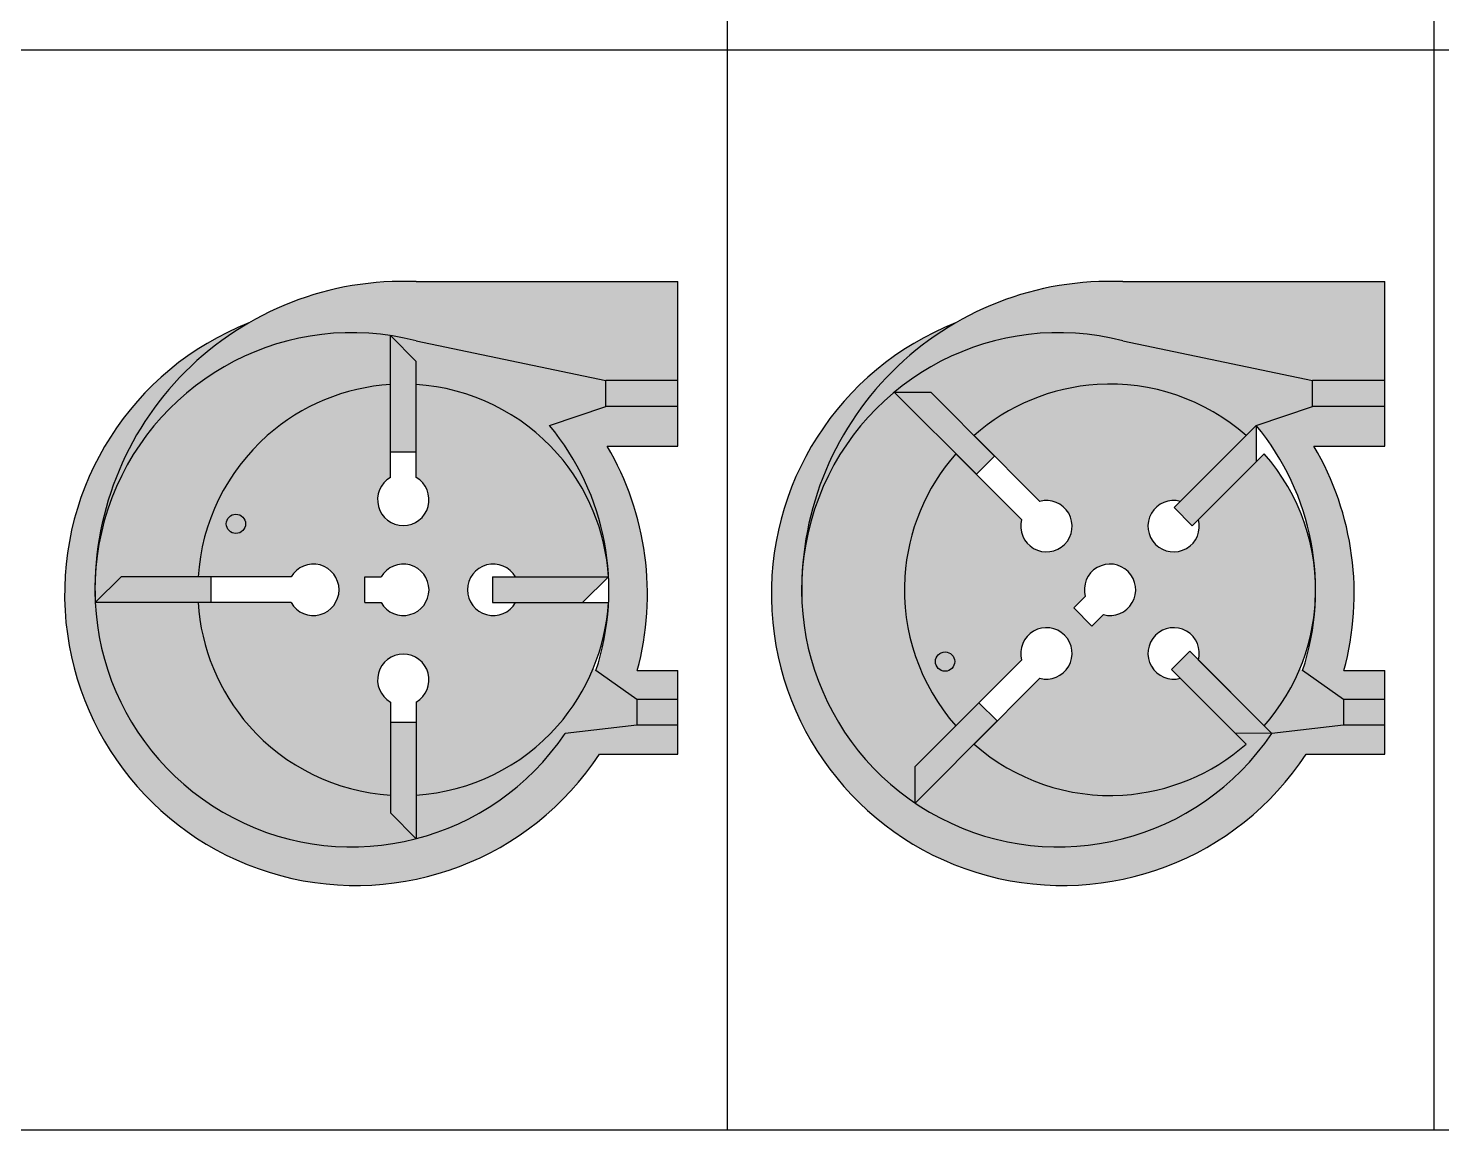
# Model space of a CAD drawing. Header units: millimetres. Extents: x -30196 to -29646, y -21694 to -21274.
# Drawn here: x -30030.6 to -29920.6, y -21526.2 to -21440.5 of the extents above; entities that cross this region are included whole.
import ezdxf

# ---------------------------------------------------------------- set-up
doc = ezdxf.new("R2010")
doc.units = ezdxf.units.MM
doc.layers.add('AM_8', color=1, linetype='Continuous', lineweight=25)

msp = doc.modelspace()

# ---------------------------------------------------------------- hatches: boundary and pattern name
at = {"layer": 'AM_8'}
h = msp.add_hatch(color=4, dxfattribs=at)
edge = h.paths.add_edge_path()
edge.add_line((-29853.19626616816, -21468.81869834606), (-29850.35459195502, -21468.83194543446))
edge.add_line((-29850.35459195502, -21468.83194543446), (-29846.99072980263, -21472.19580758684))
edge.add_arc((-29836.40624679317, -21484.19450415866), 16.00000000000541, 48.58332169860108, 131.4166783015656, ccw=False)
edge.add_line((-29825.82176378375, -21472.19580758681), (-29825.03044098058, -21471.40448478368))
edge.add_line((-29825.03044098058, -21471.40448478368), (-29820.64838037985, -21469.92528988092))
edge.add_line((-29820.64838037985, -21469.92528988092), (-29820.64838037985, -21467.92528988092))
edge.add_line((-29820.64838037985, -21467.92528988092), (-29835.40624679317, -21464.82958742765))
edge.add_arc((-29840.40624679318, -21484.19450415869), 20.00000000000773, 75.52248781405427, 129.7546180542813)
edge = h.paths.add_edge_path()
edge.add_line((-30141.16855270931, -21442.19450415868), (-29701.16855270931, -21442.19450415869))
h = msp.add_hatch(color=8, dxfattribs=at)
edge = h.paths.add_edge_path()
edge.add_line((-29980.03044098053, -21467.92528988092), (-29980.03044098053, -21460.21951980322))
edge.add_line((-29980.03044098053, -21460.21951980322), (-30000.40624679317, -21460.21951980322))
edge.add_arc((-30001.40624679317, -21484.19450415866), 23.9958303636972, 87.6115693426366, 177.6115693424543)
edge.add_arc((-30005.40624679317, -21484.19450415869), 20.00000000000167, 75.52248781405922, 177.1340160170988, ccw=False)
edge.add_line((-30000.40624679317, -21464.82958742765), (-29985.64838037985, -21467.92528988092))
edge.add_line((-29985.64838037985, -21467.92528988092), (-29980.03044098053, -21467.92528988092))
h = msp.add_hatch(color=8, dxfattribs=at)
edge = h.paths.add_edge_path()
edge.add_line((-29925.03044098053, -21467.92528988092), (-29925.03044098053, -21460.21951980322))
edge.add_line((-29925.03044098053, -21460.21951980322), (-29945.40624679317, -21460.21951980322))
edge.add_arc((-29946.40624679317, -21484.19450415866), 23.9958303636972, 87.6115693426366, 177.6115693424543)
edge.add_arc((-29950.40624679317, -21484.19450415869), 20.00000000000167, 75.52248781405922, 177.1340160170988, ccw=False)
edge.add_line((-29945.40624679317, -21464.82958742765), (-29930.64838037985, -21467.92528988092))
edge.add_line((-29930.64838037985, -21467.92528988092), (-29925.03044098053, -21467.92528988092))
h = msp.add_hatch(color=8, dxfattribs=at)
edge = h.paths.add_edge_path()
edge.add_line((-29980.03044098053, -21496.98452353365), (-29980.03044098053, -21494.73452353365))
edge.add_line((-29980.03044098053, -21494.73452353365), (-29983.22577236667, -21494.73452353365))
edge.add_line((-29983.22577236667, -21494.73452353365), (-29988.81852140632, -21495.36801598312))
edge.add_arc((-30005.40541814196, -21484.19201533423), 20.00070333319303, 177.1412554969115, 326.0285050709753, ccw=False)
edge.add_arc((-30001.40624679317, -21484.19450415866), 23.99583036370038, 120.0838597444396, 177.6115693424543, ccw=False)
edge.add_arc((-30005.08547596508, -21484.51756130602), 22.67921142957539, 111.6008538728167, 326.652961886635)
edge.add_line((-29986.14025271799, -21496.98452353365), (-29980.03044098053, -21496.98452353365))
h = msp.add_hatch(color=4, dxfattribs=at)
edge = h.paths.add_edge_path()
edge.add_arc((-30005.40624679317, -21484.19450415869), 20.00000000000508, 81.37307344134466, 177.1340160161286)
edge.add_arc((-30001.40624679317, -21484.19450415864), 23.99583036370252, 177.6115693417069, 182.3884306593364)
edge.add_line((-30025.38123114857, -21485.19450415946), (-30023.36249693654, -21483.19450415867))
edge.add_line((-30023.36249693654, -21483.19450415867), (-30017.37496621584, -21483.19450415866))
edge.add_arc((-30001.40624679315, -21484.19450415867), 16.00000000001152, 93.58332169853531, 176.4166783015176, ccw=False)
edge.add_line((-30002.40624679317, -21468.22578473599), (-30002.40624679318, -21464.4207842254))
h = msp.add_hatch(color=8, dxfattribs=at)
edge = h.paths.add_edge_path()
edge.add_line((-29925.03044098053, -21496.98452353365), (-29925.03044098053, -21494.73452353365))
edge.add_line((-29925.03044098053, -21494.73452353365), (-29928.22577236667, -21494.73452353365))
edge.add_line((-29928.22577236667, -21494.73452353365), (-29933.81852140632, -21495.36801598312))
edge.add_arc((-29950.40541814196, -21484.19201533423), 20.00070333319303, 177.1412554969115, 326.0285050709753, ccw=False)
edge.add_arc((-29946.40624679317, -21484.19450415866), 23.99583036370038, 120.0838597444396, 177.6115693424543, ccw=False)
edge.add_arc((-29950.08547596508, -21484.51756130602), 22.67921142957539, 111.6008538728167, 326.652961886635)
edge.add_line((-29931.14025271799, -21496.98452353365), (-29925.03044098053, -21496.98452353365))
h = msp.add_hatch(color=4, dxfattribs=at)
edge = h.paths.add_edge_path()
edge.add_line((-29935.03044098057, -21471.40448478368), (-29930.64838037985, -21469.92528988092))
edge.add_line((-29930.64838037985, -21469.92528988092), (-29930.64838037985, -21467.92528988092))
edge.add_line((-29930.64838037985, -21467.92528988092), (-29945.40624679317, -21464.82958742765))
edge.add_arc((-29950.40624679317, -21484.19450415869), 20.0000000000033, 75.52248781406176, 129.754618054296)
edge.add_line((-29963.19626616816, -21468.81869834607), (-29960.35459195502, -21468.83194543446))
edge.add_line((-29960.35459195502, -21468.83194543446), (-29956.99072980268, -21472.19580758689))
edge.add_arc((-29946.40624679317, -21484.19450415868), 16.00000000001488, 48.583321698617226, 131.4166783017615, ccw=False)
edge.add_line((-29935.82176378374, -21472.19580758682), (-29935.03044098057, -21471.40448478368))
h = msp.add_hatch(color=4, dxfattribs=at)
edge = h.paths.add_edge_path()
edge.add_arc((-30005.40624679315, -21484.19450415868), 19.99999999998314, 2.865983982674327, 39.75461805440139)
edge.add_line((-29990.03044098057, -21471.40448478368), (-29985.64838037985, -21469.92528988092))
edge.add_line((-29985.64838037985, -21469.92528988092), (-29985.64838037985, -21467.92528988092))
edge.add_line((-29985.64838037985, -21467.92528988092), (-30000.40624679317, -21464.82958742765))
edge.add_arc((-30005.40624679315, -21484.1945041587), 20.00000000000228, 75.52248781411483, 81.37307344139617)
edge.add_line((-30002.40624679318, -21464.4207842254), (-30000.40624679318, -21466.43951843747))
edge.add_line((-30000.40624679318, -21466.43951843747), (-30000.40624679317, -21468.22578473599))
edge.add_arc((-30001.40624679317, -21484.19450415866), 16.0000000000004, 3.5833216984848946, 86.41667830152818, ccw=False)
edge.add_line((-29985.4375273705, -21483.19450415866), (-29985.43126243773, -21483.19450415866))
for color, points in [(3, [(-30002.40624679318, -21473.45418666797), (-30000.40624679317, -21473.45418666797), (-30000.40624679319, -21468.22578473599), (-30000.40624679318, -21466.43951843747), (-30002.40624679318, -21464.4207842254), (-30002.40624679319, -21468.22578473599), (-30002.40624679318, -21470.35938536772)]), (4, [(-29980.03044098053, -21467.92528988092), (-29985.64838037985, -21467.92528988092), (-29985.64838037985, -21469.92528988092), (-29980.03044098053, -21469.92528988092)]), (4, [(-29925.03044098053, -21467.92528988092), (-29930.64838037985, -21467.92528988092), (-29930.64838037985, -21469.92528988092), (-29925.03044098053, -21469.92528988092)]), (3, [(-29956.80868604383, -21475.2062784704), (-29955.39447248145, -21473.79206490802), (-29959.09151094234, -21470.09502644715), (-29960.35459195502, -21468.83194543446), (-29963.19626616816, -21468.81869834607), (-29960.50572450471, -21471.50924000953), (-29958.99704102966, -21473.01792348457)]), (18, [(-29941.41802110491, -21477.79206490801), (-29940.00380754253, -21479.20627847039), (-29936.30676908166, -21475.50924000951), (-29935.04368806897, -21474.24615899682), (-29935.03044098057, -21471.40448478368), (-29937.72098264403, -21474.09502644713), (-29939.22966611907, -21475.60370992218)]), (20, [(-30016.34782870604, -21485.19450415867), (-30016.34782870604, -21483.19450415867), (-30021.57623063802, -21483.19450415868), (-30023.36249693654, -21483.19450415867), (-30025.38123114861, -21485.19450415867), (-30021.57623063802, -21485.19450415868), (-30019.44263000629, -21485.19450415867)]), (18, [(-29994.46466488031, -21483.19450415866), (-29994.46466488031, -21485.19450415867), (-29989.23626294832, -21485.19450415865), (-29987.4499966498, -21485.19450415866), (-29985.43126243773, -21483.19450415866), (-29989.23626294832, -21483.19450415865), (-29991.36986358006, -21483.19450415866)]), (6, [(-29940.20610153066, -21488.98043585879), (-29941.62031509303, -21490.39464942116), (-29937.92327663215, -21494.09168788203), (-29935.82176378366, -21496.19320073043), (-29933.81852140633, -21495.36801598311), (-29936.50906306977, -21492.67747431966), (-29938.01774654483, -21491.16879084461)]), (256, [(-29980.03044098054, -21492.73452353366), (-29983.22577236668, -21492.73452353366), (-29983.22577236668, -21494.73452353366), (-29980.03044098054, -21494.73452353366)]), (256, [(-29925.03044098054, -21492.73452353366), (-29928.22577236668, -21492.73452353366), (-29928.22577236668, -21494.73452353366), (-29925.03044098054, -21494.73452353366)]), (20, [(-29955.1921784933, -21494.39464942118), (-29956.60639205568, -21492.9804358588), (-29960.30343051655, -21496.67747431969), (-29961.56651152924, -21497.94055533237), (-29961.57975861763, -21500.78222954551), (-29958.88921695418, -21498.09168788206), (-29957.38053347913, -21496.58300440701)]), (6, [(-30000.40624679315, -21494.52601844715), (-30002.40624679316, -21494.52601844715), (-30002.40624679315, -21499.75442037913), (-30002.40624679315, -21501.54068667765), (-30000.40624679315, -21503.55942088972), (-30000.40624679315, -21499.75442037913), (-30000.40624679315, -21497.6208197474)])]:
    msp.add_hatch(color=color, dxfattribs=at).paths.add_polyline_path(points)
h = msp.add_hatch(color=54, dxfattribs=at)
edge = h.paths.add_edge_path()
edge.add_line((-30000.40624679315, -21494.52601844715), (-30000.40624679316, -21500.16322358133))
edge.add_arc((-30001.40624679317, -21484.19450415867), 15.99999999999359, 273.5833216984995, 356.4166783015525)
edge.add_line((-29985.4375273705, -21485.19450415866), (-29987.4499966498, -21485.19450415866))
edge.add_line((-29987.4499966498, -21485.19450415866), (-29992.67419598559, -21485.19450415866))
edge.add_arc((-29994.40624679317, -21484.19450415867), 1.999999999998889, 30.00000000047561, 330.0000000002223, ccw=False)
edge.add_line((-29992.6741959856, -21483.19450415865), (-29985.4375273705, -21483.19450415866))
edge.add_arc((-30001.40624679317, -21484.19450415866), 16.00000000000063, 3.583321698484886, 86.41667830152814)
edge.add_line((-30000.40624679317, -21468.22578473599), (-30000.40624679317, -21473.45418666797))
edge.add_line((-30000.40624679317, -21473.45418666797), (-30000.40624679318, -21475.46245335109))
edge.add_arc((-30001.40624679317, -21477.19450415866), 1.999999999998889, -239.99999999952445, 60.000000000222315, ccw=False)
edge.add_line((-30002.40624679319, -21475.4624533511), (-30002.40624679318, -21473.45418666797))
edge.add_line((-30002.40624679318, -21473.45418666797), (-30002.40624679319, -21468.22578473599))
edge.add_arc((-30001.40624679315, -21484.19450415867), 16.00000000000971, 93.58332169858726, 176.4166783015175)
edge.add_line((-30017.37496621584, -21483.19450415866), (-30016.34782870604, -21483.19450415867))
edge.add_line((-30016.34782870604, -21483.19450415867), (-30010.13829760074, -21483.19450415867))
edge.add_arc((-30008.40624679317, -21484.19450415866), 1.999999999998889, -149.9999999997571, 150.0000000002223, ccw=False)
edge.add_line((-30010.13829760074, -21485.19450415867), (-30016.34782870604, -21485.19450415867))
edge.add_line((-30016.34782870604, -21485.19450415867), (-30017.37496621584, -21485.19450415867))
edge.add_arc((-30001.40624679317, -21484.19450415865), 16.00000000000902, 183.5833216985482, 266.4166783015037)
edge.add_line((-30002.40624679317, -21500.16322358133), (-30002.40624679316, -21492.92655496623))
edge.add_arc((-30001.40624679317, -21491.19450415866), 2.000000000000221, -59.999999999614715, 240.0000000003647, ccw=False)
edge.add_line((-30000.40624679316, -21492.92655496622), (-30000.40624679315, -21494.52601844715))
edge = h.paths.add_edge_path(flags=16)
edge.add_arc((-30014.43209274492, -21479.06348698453), 0.7499999999988699, -56.29961008403632, 191.4591559022983, ccw=False)
edge.add_arc((-30014.43209274492, -21479.06348698453), 0.7499999999979488, 191.4591559022983, 303.70038991596374, ccw=False)
edge = h.paths.add_edge_path(flags=16)
edge.add_line((-30004.40624679317, -21483.19450415866), (-30003.13829760073, -21483.19450415866))
edge.add_arc((-30001.40624679317, -21484.19450415866), 1.999999999998045, -150.0000000001702, 149.9999999998473, ccw=False)
edge.add_line((-30003.13829760074, -21485.19450415866), (-30004.40624679317, -21485.19450415866))
edge.add_line((-30004.40624679317, -21485.19450415866), (-30004.40624679317, -21483.19450415866))
h = msp.add_hatch(color=54, dxfattribs=at)
edge = h.paths.add_edge_path()
edge.add_line((-29955.1921784933, -21494.39464942118), (-29956.99072980262, -21496.19320073049))
edge.add_arc((-29946.40624679317, -21484.19450415865), 16.00000000000702, 228.5833216985264, 311.4166783017787)
edge.add_line((-29935.82176378366, -21496.19320073043), (-29936.66019561945, -21495.35476889472))
edge.add_line((-29936.66019561945, -21495.35476889472), (-29940.93886123464, -21491.07610327954))
edge.add_arc((-29941.45649932487, -21489.14425162696), 2.00000000000471, -14.99999999920891, 285.0000000004978, ccw=False)
edge.add_line((-29939.52464767228, -21489.66188971714), (-29934.40755022133, -21494.77898716809))
edge.add_arc((-29946.40624679323, -21484.19450415866), 16.00000000004651, 318.5833216987206, 401.4166783015012)
edge.add_line((-29934.40755022137, -21473.61002114918), (-29935.04368806897, -21474.24615899682))
edge.add_line((-29935.04368806897, -21474.24615899682), (-29939.52464767229, -21478.72711860014))
edge.add_arc((-29941.45649932487, -21479.24475669036), 2.00000000000471, -284.9999999996385, 15.000000000497778, ccw=False)
edge.add_line((-29940.93886123467, -21477.31290503778), (-29935.82176378374, -21472.19580758682))
edge.add_arc((-29946.40624679318, -21484.19450415867), 16.00000000000799, 48.58332169858154, 131.4166783017604)
edge.add_line((-29956.99072980268, -21472.19580758689), (-29955.39447248146, -21473.79206490802))
edge.add_line((-29955.39447248146, -21473.79206490802), (-29951.87363235169, -21477.31290503779))
edge.add_arc((-29951.35599426148, -21479.24475669036), 1.999999999998371, -195.0000000000215, 105.0000000002228, ccw=False)
edge.add_line((-29953.28784591406, -21478.72711860016), (-29956.80868604383, -21475.2062784704))
edge.add_line((-29956.80868604383, -21475.2062784704), (-29958.40494336501, -21473.61002114923))
edge.add_arc((-29946.40624679317, -21484.19450415866), 16.00000000000253, 138.5833216985643, 221.4166783016207)
edge.add_line((-29958.40494336497, -21494.77898716813), (-29956.60639205568, -21492.9804358588))
edge.add_line((-29956.60639205568, -21492.9804358588), (-29953.28784591405, -21489.66188971717))
edge.add_arc((-29951.35599426147, -21489.14425162696), 2.000000000000944, -104.99999999989382, 195.0000000000951, ccw=False)
edge.add_line((-29951.87363235167, -21491.07610327954), (-29955.1921784933, -21494.39464942118))
edge = h.paths.add_edge_path(flags=16)
edge.add_arc((-29959.24508783456, -21489.77699112362), 0.7499999999995927, -22.12359761371721, 191.4591559025707, ccw=False)
edge.add_arc((-29959.24508783456, -21489.77699112362), 0.7500000000016247, 191.4591559025707, 337.8764023862828, ccw=False)
edge = h.paths.add_edge_path(flags=16)
edge.add_line((-29949.23467391792, -21485.60871772104), (-29948.33809844574, -21484.71214224886))
edge.add_arc((-29946.40624679317, -21484.19450415866), 1.999999999999061, -105.0000000000951, 194.9999999998938, ccw=False)
edge.add_line((-29946.92388488337, -21486.12635581124), (-29947.82046035554, -21487.02293128341))
edge.add_line((-29947.82046035554, -21487.02293128341), (-29949.23467391792, -21485.60871772104))
h = msp.add_hatch(color=4, dxfattribs=at)
edge = h.paths.add_edge_path()
edge.add_arc((-29950.40624679317, -21484.1945041587), 20.00000000000441, 129.7546180542813, 177.1340160161182)
edge.add_arc((-29946.40624679317, -21484.19450415864), 23.99583036370252, 177.6115693417069, 182.3884306593364)
edge.add_arc((-29950.40624679317, -21484.1945041587), 20.00000000000208, 182.8659839848004, 236.0357445506686)
edge.add_line((-29961.57975861763, -21500.78222954552), (-29961.56651152924, -21497.94055533237))
edge.add_line((-29961.56651152924, -21497.94055533237), (-29958.40494336497, -21494.77898716813))
edge.add_arc((-29946.40624679317, -21484.19450415866), 16.00000000000927, 138.5833216985362, 221.4166783016403, ccw=False)
edge.add_line((-29958.404943365, -21473.61002114922), (-29963.19626616816, -21468.81869834607))
h = msp.add_hatch(color=8, dxfattribs=at)
edge = h.paths.add_edge_path()
edge.add_line((-29980.03044098053, -21473.0209923342), (-29980.03044098053, -21469.92528988092))
edge.add_line((-29980.03044098053, -21469.92528988092), (-29985.64838037985, -21469.92528988092))
edge.add_line((-29985.64838037985, -21469.92528988092), (-29990.03044098057, -21471.40448478368))
edge.add_arc((-30005.43273718069, -21484.19951529851), 20.02357445891537, -18.29323982896301, 39.71716751412907, ccw=False)
edge.add_line((-29986.42110375282, -21490.48452353365), (-29983.22577236668, -21492.73452353365))
edge.add_line((-29983.22577236668, -21492.73452353365), (-29980.03044098053, -21492.73452353365))
edge.add_line((-29980.03044098053, -21492.73452353365), (-29980.03044098053, -21490.48452353365))
edge.add_line((-29980.03044098053, -21490.48452353365), (-29983.20530245477, -21490.48452353365))
edge.add_arc((-30005.08547596508, -21484.51756130602), 22.67921142957379, 344.7457534266397, 390.458957127922)
edge.add_line((-29985.5361656719, -21473.020992334), (-29980.03044098053, -21473.0209923342))
h = msp.add_hatch(color=8, dxfattribs=at)
edge = h.paths.add_edge_path()
edge.add_line((-29925.03044098053, -21473.0209923342), (-29925.03044098053, -21469.92528988092))
edge.add_line((-29925.03044098053, -21469.92528988092), (-29930.64838037985, -21469.92528988092))
edge.add_line((-29930.64838037985, -21469.92528988092), (-29935.03044098057, -21471.40448478368))
edge.add_arc((-29950.43273718069, -21484.19951529851), 20.02357445891537, -18.29323982896301, 39.71716751412907, ccw=False)
edge.add_line((-29931.42110375282, -21490.48452353365), (-29928.22577236668, -21492.73452353365))
edge.add_line((-29928.22577236668, -21492.73452353365), (-29925.03044098053, -21492.73452353365))
edge.add_line((-29925.03044098053, -21492.73452353365), (-29925.03044098053, -21490.48452353365))
edge.add_line((-29925.03044098053, -21490.48452353365), (-29928.20530245477, -21490.48452353365))
edge.add_arc((-29950.08547596508, -21484.51756130602), 22.67921142957379, 344.7457534266397, 390.458957127922)
edge.add_line((-29930.5361656719, -21473.020992334), (-29925.03044098053, -21473.0209923342))
h = msp.add_hatch(color=0, dxfattribs=at)
edge = h.paths.add_edge_path()
edge.add_arc((-30014.43209274492, -21479.06348698453), 0.7499999999960273, 281.4591559026259, 559.2612381732923)
edge.add_arc((-30014.43209274492, -21479.06348698453), 0.7499999999972446, 199.2612381732923, 281.4591559026259)
h = msp.add_hatch(color=4, dxfattribs=at)
edge = h.paths.add_edge_path()
edge.add_arc((-30005.40624679317, -21484.19450415869), 19.99999999999912, 182.8659839825468, 284.4775121859939)
edge.add_line((-30000.40624679315, -21503.55942088972), (-30002.40624679315, -21501.54068667765))
edge.add_line((-30002.40624679315, -21501.54068667765), (-30002.40624679315, -21500.16322358133))
edge.add_arc((-30001.40624679318, -21484.19450415866), 15.9999999999954, 183.5833216984475, 266.4166783016053, ccw=False)
edge.add_line((-30017.37496621584, -21485.19450415866), (-30025.38123114861, -21485.19450415867))
h = msp.add_hatch(color=0, dxfattribs=at)
edge = h.paths.add_edge_path()
edge.add_arc((-29959.24508783456, -21489.77699112362), 0.7499999999960273, 326.4591559026259, 604.2612381732923)
edge.add_arc((-29959.24508783456, -21489.77699112362), 0.7499999999972446, 244.2612381732923, 326.4591559026259)
h = msp.add_hatch(color=256, dxfattribs=at)
edge = h.paths.add_edge_path()
edge.add_line((-29983.22577236668, -21494.73452353364), (-29983.22577236667, -21492.73452353364))
edge.add_line((-29983.22577236667, -21492.73452353364), (-29986.42110375282, -21490.48452353365))
edge.add_line((-29986.42110375282, -21490.48452353365), (-29986.62272991288, -21490.31395091877))
edge.add_arc((-30001.40624679318, -21484.19450415864), 16.00000000001215, 273.5833216985084, 337.5135195488057, ccw=False)
edge.add_line((-30000.40624679317, -21500.16322358132), (-30000.40624679315, -21503.55942088972))
edge.add_arc((-30005.40624679317, -21484.19450415868), 20.00000000000342, 284.4775121859813, 326.0357445507813)
edge.add_line((-29988.81852140632, -21495.36801598311), (-29983.22577236668, -21494.73452353364))
h = msp.add_hatch(color=256, dxfattribs=at)
edge = h.paths.add_edge_path()
edge.add_line((-29928.22577236667, -21492.73452353366), (-29931.63191074587, -21490.33608330101))
edge.add_arc((-29946.40624679317, -21484.19450415866), 16.00000000000679, 318.583321698508, 337.42771549137655, ccw=False)
edge.add_line((-29934.40755022133, -21494.7789871681), (-29933.81852140633, -21495.36801598312))
edge.add_line((-29933.81852140633, -21495.36801598312), (-29928.22577236668, -21494.73452353366))
edge.add_line((-29928.22577236668, -21494.73452353366), (-29928.22577236667, -21492.73452353366))
h = msp.add_hatch(color=256, dxfattribs=at)
edge = h.paths.add_edge_path()
edge.add_arc((-29950.40624679317, -21484.19450415869), 19.99999999999851, 236.0357445506627, 326.03574455079)
edge.add_line((-29933.81852140632, -21495.36801598311), (-29934.94891876627, -21495.36274638757))
edge.add_arc((-29946.40624679318, -21484.19450415864), 16.00000000001178, 228.5833216986183, 315.73202552310505, ccw=False)
edge.add_line((-29956.9907298026, -21496.1932007305), (-29961.57975861763, -21500.78222954551))

# ---------------------------------------------------------------- linework, layer by layer
for p, q in [((-29976.16855270931, -21442.19450415868), (-29976.16855270931, -21358.19450415869)), ((-29921.16855270931, -21442.19450415869), (-29921.1685527093, -21358.19450415869)), ((-30141.16855270931, -21442.19450415868), (-29701.16855270931, -21442.19450415869)), ((-30141.16855270931, -21442.19450415868), (-29701.16855270931, -21442.19450415869)), ((-29976.16855270931, -21526.19450415868), (-29976.16855270931, -21442.19450415869)), ((-29921.16855270931, -21526.19450415869), (-29921.1685527093, -21442.19450415869)), ((-30141.16855270931, -21526.19450415868), (-29701.16855270931, -21526.19450415869))]:
    msp.add_line(p, q)
at = {"lineweight": 30}
for p, q in [((-30000.40624679317, -21460.21951980322), (-29980.03044098053, -21460.21951980322)), ((-29980.03044098054, -21464.82958742765), (-29980.03044098053, -21460.21951980322)), ((-29945.40624679317, -21460.21951980322), (-29925.03044098053, -21460.21951980322)), ((-29925.03044098054, -21464.82958742765), (-29925.03044098053, -21460.21951980322)), ((-30000.40624679317, -21464.82958742765), (-29985.64838037985, -21467.92528988092)), ((-29980.03044098053, -21473.0209923342), (-29980.03044098053, -21464.82958742765)), ((-29945.40624679317, -21464.82958742765), (-29930.64838037985, -21467.92528988092)), ((-29925.03044098053, -21473.0209923342), (-29925.03044098053, -21464.82958742765)), ((-30002.40624679318, -21475.46245335109), (-30002.40624679319, -21468.22578473599)), ((-30000.40624679318, -21475.46245335109), (-30000.40624679319, -21468.22578473599)), ((-29980.03044098053, -21467.92528988092), (-29985.64838037985, -21467.92528988092)), ((-29985.64838037985, -21469.92528988092), (-29985.64838037985, -21467.92528988092)), ((-29925.03044098053, -21467.92528988092), (-29930.64838037985, -21467.92528988092)), ((-29930.64838037985, -21469.92528988092), (-29930.64838037985, -21467.92528988092)), ((-29990.03044098057, -21471.40448478368), (-29985.64838037985, -21469.92528988092)), ((-29980.03044098053, -21469.92528988092), (-29985.64838037985, -21469.92528988092)), ((-29935.03044098057, -21471.40448478368), (-29930.64838037985, -21469.92528988092)), ((-29925.03044098053, -21469.92528988092), (-29930.64838037985, -21469.92528988092)), ((-29985.5361656719, -21473.020992334), (-29980.03044098053, -21473.0209923342)), ((-29951.87363235169, -21477.31290503779), (-29956.99072980263, -21472.19580758685)), ((-29940.93886123467, -21477.31290503778), (-29935.82176378374, -21472.19580758682)), ((-29930.5361656719, -21473.020992334), (-29925.03044098053, -21473.0209923342)), ((-29953.28784591406, -21478.72711860016), (-29958.40494336501, -21473.61002114923)), ((-29939.52464767229, -21478.72711860014), (-29934.40755022136, -21473.61002114919)), ((-30010.13829760074, -21483.19450415867), (-30017.37496621584, -21483.19450415867)), ((-30004.40624679317, -21483.19450415866), (-30003.13829760073, -21483.19450415866)), ((-30004.40624679317, -21485.19450415866), (-30004.40624679317, -21483.19450415866)), ((-29992.6741959856, -21483.19450415866), (-29985.43752737049, -21483.19450415865)), ((-30010.13829760074, -21485.19450415867), (-30017.37496621584, -21485.19450415867)), ((-30004.40624679317, -21485.19450415866), (-30003.13829760074, -21485.19450415866)), ((-29992.67419598559, -21485.19450415866), (-29985.43752737049, -21485.19450415865)), ((-29949.23467391792, -21485.60871772104), (-29948.33809844574, -21484.71214224886)), ((-29947.82046035554, -21487.02293128341), (-29949.23467391792, -21485.60871772104)), ((-29947.82046035554, -21487.02293128341), (-29946.92388488337, -21486.12635581124)), ((-29983.22577236668, -21492.73452353365), (-29986.42110375282, -21490.48452353365)), ((-29983.20530245477, -21490.48452353365), (-29980.03044098053, -21490.48452353365)), ((-29980.03044098053, -21496.98452353365), (-29980.03044098053, -21490.48452353365)), ((-29953.28784591406, -21489.66188971717), (-29958.40494336499, -21494.77898716812)), ((-29939.52464767229, -21489.66188971716), (-29934.40755022133, -21494.77898716809)), ((-29928.22577236668, -21492.73452353365), (-29931.42110375282, -21490.48452353365)), ((-29928.20530245477, -21490.48452353365), (-29925.03044098053, -21490.48452353365)), ((-29925.03044098053, -21496.98452353365), (-29925.03044098053, -21490.48452353365)), ((-29951.87363235167, -21491.07610327954), (-29956.99072980262, -21496.19320073049)), ((-29940.93886123464, -21491.07610327954), (-29935.8217637837, -21496.19320073047)), ((-29980.03044098053, -21492.73452353365), (-29983.22577236667, -21492.73452353365)), ((-29983.22577236667, -21492.73452353365), (-29983.22577236667, -21494.73452353365)), ((-29925.03044098053, -21492.73452353365), (-29928.22577236667, -21492.73452353365)), ((-29928.22577236667, -21492.73452353365), (-29928.22577236667, -21494.73452353365)), ((-30002.40624679317, -21492.92655496623), (-30002.40624679316, -21500.16322358133)), ((-30000.40624679317, -21492.92655496622), (-30000.40624679316, -21500.16322358133)), ((-29983.22577236668, -21494.73452353365), (-29988.81852140633, -21495.36801598312)), ((-29980.03044098053, -21494.73452353365), (-29983.22577236667, -21494.73452353365)), ((-29928.22577236668, -21494.73452353365), (-29933.81852140633, -21495.36801598312)), ((-29925.03044098053, -21494.73452353365), (-29928.22577236667, -21494.73452353365)), ((-29986.14025271799, -21496.98452353365), (-29980.03044098053, -21496.98452353365)), ((-29931.14025271799, -21496.98452353365), (-29925.03044098053, -21496.98452353365))]:
    msp.add_line(p, q, dxfattribs=at)
at = {"color": 20, "lineweight": 30}
for p, q in [((-30002.40624679318, -21473.45418666797), (-30002.40624679318, -21464.4207842254)), ((-30002.40624679318, -21464.4207842254), (-30000.40624679318, -21466.43951843747)), ((-30000.40624679317, -21473.45418666797), (-30000.40624679318, -21466.43951843747)), ((-29956.80868604383, -21475.2062784704), (-29963.19626616816, -21468.81869834607)), ((-29963.19626616816, -21468.81869834607), (-29960.35459195502, -21468.83194543446)), ((-29955.39447248145, -21473.79206490802), (-29960.35459195502, -21468.83194543446)), ((-29941.41802110491, -21477.79206490801), (-29935.03044098057, -21471.40448478368)), ((-29935.03044098057, -21471.40448478368), (-29935.04368806897, -21474.24615899682)), ((-30002.40624679318, -21473.45418666797), (-30000.40624679317, -21473.45418666797)), ((-29956.80868604383, -21475.2062784704), (-29955.39447248145, -21473.79206490802)), ((-29940.00380754253, -21479.20627847039), (-29935.04368806897, -21474.24615899682)), ((-29941.41802110491, -21477.79206490801), (-29940.00380754253, -21479.20627847039)), ((-30025.38123114861, -21485.19450415867), (-30023.36249693654, -21483.19450415867)), ((-30016.34782870604, -21483.19450415867), (-30023.36249693654, -21483.19450415867)), ((-30016.34782870604, -21485.19450415867), (-30016.34782870604, -21483.19450415867)), ((-29994.46466488031, -21483.19450415866), (-29985.43126243773, -21483.19450415866)), ((-29994.46466488031, -21483.19450415866), (-29994.46466488031, -21485.19450415867)), ((-29985.43126243773, -21483.19450415866), (-29987.4499966498, -21485.19450415866)), ((-30016.34782870604, -21485.19450415867), (-30025.38123114861, -21485.19450415867)), ((-29994.46466488031, -21485.19450415866), (-29987.4499966498, -21485.19450415866)), ((-29940.20610153066, -21488.98043585879), (-29941.62031509303, -21490.39464942116)), ((-29940.20610153066, -21488.98043585879), (-29933.81852140633, -21495.36801598311)), ((-29941.62031509303, -21490.39464942116), (-29936.66019561947, -21495.35476889472)), ((-29956.60639205568, -21492.9804358588), (-29961.56651152924, -21497.94055533237)), ((-29955.1921784933, -21494.39464942118), (-29956.60639205568, -21492.9804358588)), ((-30002.40624679316, -21494.52601844715), (-30002.40624679315, -21501.54068667765)), ((-30000.40624679315, -21494.52601844715), (-30002.40624679316, -21494.52601844715)), ((-30000.40624679315, -21494.52601844715), (-30000.40624679315, -21503.55942088972)), ((-29955.1921784933, -21494.39464942118), (-29961.57975861763, -21500.78222954551)), ((-29933.81852140633, -21495.36801598311), (-29936.66019561947, -21495.35476889472)), ((-29961.57975861763, -21500.78222954551), (-29961.56651152924, -21497.94055533237)), ((-30000.40624679315, -21503.55942088972), (-30002.40624679315, -21501.54068667765))]:
    msp.add_line(p, q, dxfattribs=at)
for centre in [(-30014.43209274492, -21479.06348698452), (-29959.24508783456, -21489.77699112362)]:
    msp.add_circle(centre, 0.75)
at = {"lineweight": 30}
for centre, radius, start, end in [((-30001.40624679317, -21484.19450415866), 23.99583036369871, 87.61156934256753, 182.3884306583802), ((-29946.40624679317, -21484.19450415866), 23.99583036369871, 87.61156934256753, 182.3884306583802), ((-30005.08547596508, -21484.51756130602), 22.67921142957539, 111.6008538728171, 326.6529618866345), ((-30005.40624679317, -21484.19450415869), 20.00000000000297, 75.52248781385646, 326.0357445507985), ((-29950.08547596508, -21484.51756130602), 22.67921142957539, 111.6008538728171, 326.6529618866345), ((-29950.40624679317, -21484.19450415869), 20.00000000000297, 75.52248781385646, 326.0357445507985), ((-30001.40624679317, -21484.19450415866), 16, 93.58332169847198, 131.4166783018021), ((-30001.40624679317, -21484.19450415867), 16.00000000000589, 41.41667830168564, 86.41667830154357), ((-29946.40624679317, -21484.19450415866), 16, 93.58332169847198, 131.4166783018021), ((-29946.40624679318, -21484.19450415868), 16.00000000002163, 48.58332169862464, 93.58332169845316), ((-30005.40624679315, -21484.19450415869), 19.99999999998333, 341.6693096307528, 39.75461805440924), ((-29950.40624679315, -21484.19450415869), 19.99999999998333, 341.669309630752, 39.75461805440924), ((-30001.40624679314, -21484.19450415867), 16.00000000003076, 131.4166783018851, 176.4166783015233), ((-30005.08547596508, -21484.51756130602), 22.67921142957539, 344.7457534266424, 30.4589571279214), ((-29950.08547596508, -21484.51756130602), 22.67921142957539, 344.7457534266424, 30.45895712792221), ((-30001.40624679317, -21484.19450415866), 16, 3.583321698465447, 41.4166783016468), ((-29946.40624679317, -21484.19450415866), 16, 138.5833216985105, 176.4166783015345), ((-29946.40624679322, -21484.19450415868), 16.00000000005419, 356.4166783011616, 41.41667830160408), ((-30001.40624679317, -21477.19450415866), 2, 120.0000000004758, 59.99999999999073), ((-29951.35599426147, -21479.24475669036), 2, 165.0000000002339, 105.000000000222), ((-29941.45649932487, -21479.24475669036), 2, 75.00000000023307, 15.00000000016897), ((-30008.40624679317, -21484.19450415866), 2, 210.0000000002434, 150.0000000003271), ((-30001.40624679317, -21484.19450415866), 2, 210.0000000000622, 149.9999999999378), ((-29994.40624679317, -21484.19450415867), 2, 30.00000000042317, 330.0000000000273), ((-29946.40624679317, -21484.19450415866), 2, 254.9999999998042, 195.0000000000754), ((-29946.40624679316, -21484.19450415866), 16.00000000001447, 176.4166783015574, 221.416678301623), ((-30001.40624679317, -21484.19450415866), 16, 183.5833216984655, 221.4166783016468), ((-30001.40624679317, -21484.19450415866), 16, 318.5833216985105, 356.4166783015345), ((-29946.40624679322, -21484.19450415863), 16.00000000006142, 318.5833216985419, 2.996336954302249e-10), ((-29951.35599426147, -21489.14425162696), 2, 255.0000000002331, 195.0000000001689), ((-29941.45649932486, -21489.14425162696), 2, 345.0000000006361, 285.000000000222), ((-30001.40624679317, -21491.19450415866), 2, 300.0000000004229, 240.0000000004551), ((-30001.40624679317, -21484.19450415864), 16.00000000001889, 221.4166783016793, 266.4166783015062), ((-30001.40624679318, -21484.19450415868), 15.99999999998247, 273.583321698489, 318.5833216985666), ((-29946.40624679317, -21484.19450415864), 16.00000000001344, 228.5833216985988, 273.5833216984296), ((-29946.40624679317, -21484.19450415866), 16, 273.5833216984719, 311.4166783018021)]:
    msp.add_arc(centre, radius, start, end, dxfattribs=at)

doc.saveas('drawing.dxf')
